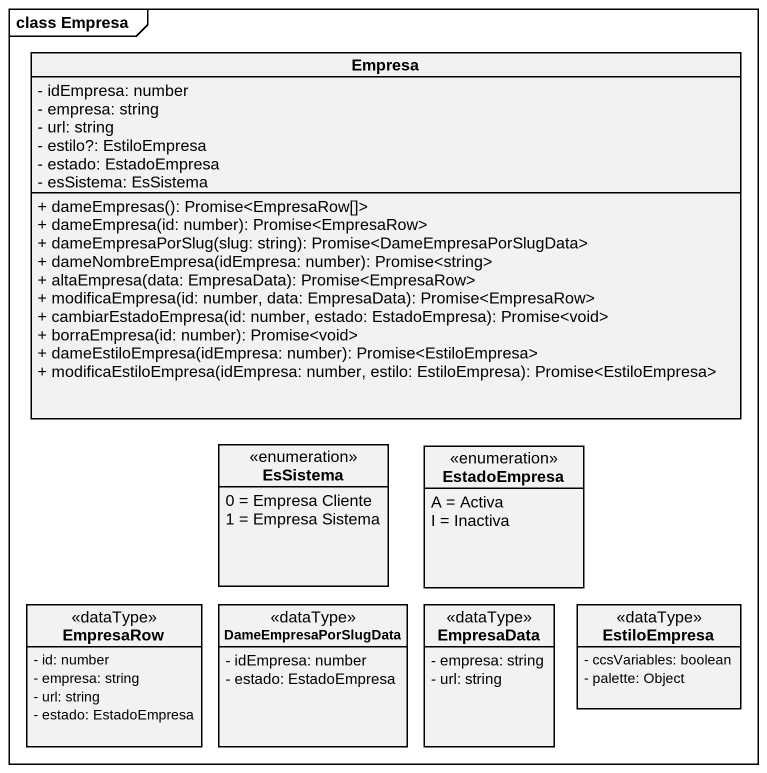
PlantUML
@startuml
mainframe class Empresa
hide circle
hide empty members
skinparam classAttributeIconSize 0
class Empresa {
  - idEmpresa: number
  - empresa: string
  - url: string
  - estilo?: EstiloEmpresa
  - estado: EstadoEmpresa
  - esSistema: EsSistema
  + dameEmpresas(): Promise<EmpresaRow[]>
  + dameEmpresa(id: number): Promise<EmpresaRow>
  + dameEmpresaPorSlug(slug: string): Promise<DameEmpresaPorSlugData>
  + dameNombreEmpresa(idEmpresa: number): Promise<string>
  + altaEmpresa(data: EmpresaData): Promise<EmpresaRow>
  + modificaEmpresa(id: number, data: EmpresaData): Promise<EmpresaRow>
  + cambiarEstadoEmpresa(id: number, estado: EstadoEmpresa): Promise<void>
  + borraEmpresa(id: number): Promise<void>
  + dameEstiloEmpresa(idEmpresa: number): Promise<EstiloEmpresa>
  + modificaEstiloEmpresa(idEmpresa: number, estilo: EstiloEmpresa): Promise<EstiloEmpresa>
}
enum EsSistema {
  0 = Empresa Cliente
  1 = Empresa Sistema
}
enum EstadoEmpresa {
  A = Activa
  I = Inactiva
}
class EmpresaRow <<dataType>> {
  - id: number
  - empresa: string
  - url: string
  - estado: EstadoEmpresa
}
class DameEmpresaPorSlugData <<dataType>> {
  - idEmpresa: number
  - estado: EstadoEmpresa
}
class EmpresaData <<dataType>> {
  - empresa: string
  - url: string
}
class EstiloEmpresa <<dataType>> {
  - ccsVariables: boolean
  - palette: Object
}
@enduml
